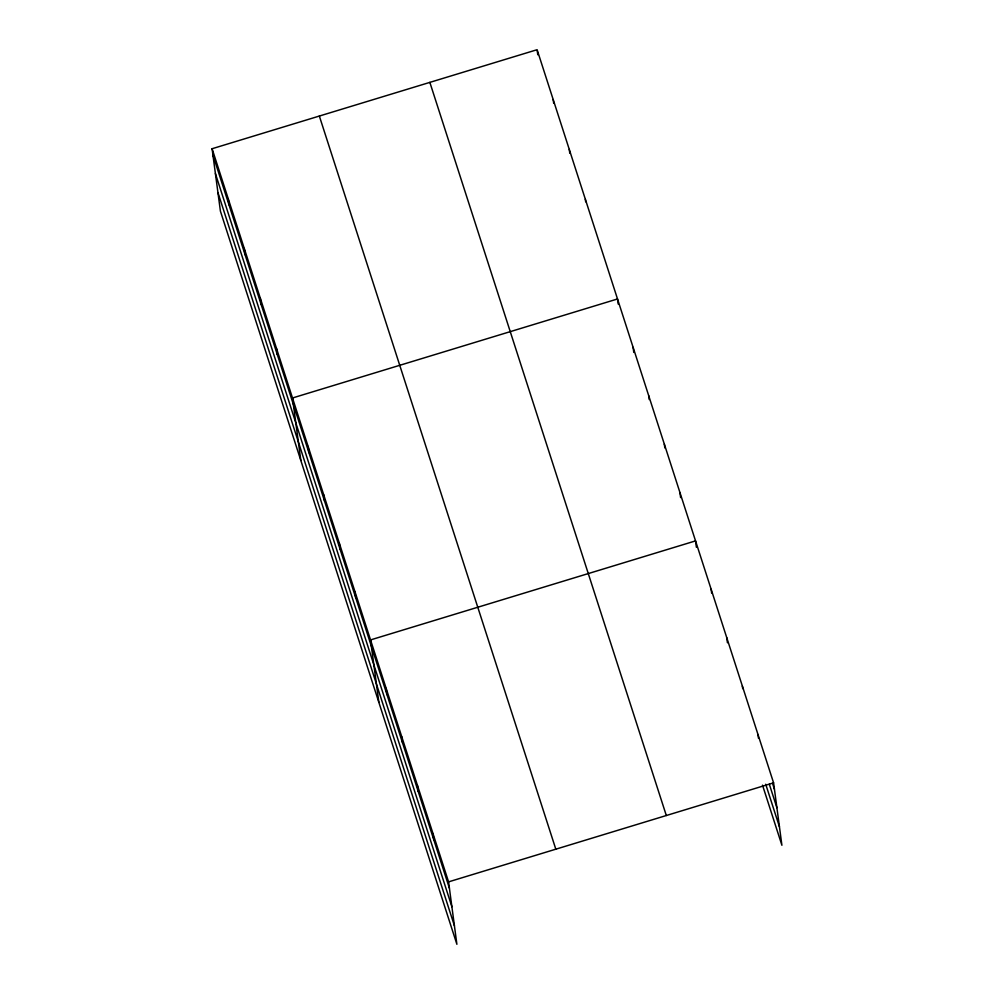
<?xml version="1.0" encoding="UTF-8"?>
<svg xmlns="http://www.w3.org/2000/svg" width="994" height="994" viewBox="0 0 994 994"><rect width="100%" height="100%" fill="white"/><g stroke="black" fill="none" stroke-linecap="round" stroke-linejoin="round"><path stroke-width="1.49" d="M212.095 148.727L448.567 881.864L456.892 944.3L220.419 211.163L212.095 148.727L537.108 49.7L773.581 782.837L781.905 845.273L762.51 785.161M448.567 881.864L773.581 782.837M772.524 783.309L774.425 789.174M769.319 784.229L776.886 807.687M765.715 784.241L779.433 826.759M429.855 82.378L666.315 815.515M319.347 116.049L555.82 849.187M212.94 155.064L449.412 888.201M215.412 173.577L451.885 906.714M217.959 192.65L454.42 925.787M757.962 734.454L758.472 738.256M742.356 686.071L742.704 688.606M726.751 637.676L727.434 642.745M711.145 589.293L711.654 593.095M696.384 547.247L695.539 540.898L370.526 639.925L378.863 702.36M679.933 492.515L680.604 497.584M664.327 444.132L664.837 447.934M648.722 395.736L649.231 399.538M633.116 347.353L633.787 352.423M618.181 304.04L617.51 298.97L292.497 397.985L300.822 460.433M585.342 199.26L585.677 201.794M569.264 149.411L569.773 153.213M553.186 99.549L553.695 103.351M537.269 50.967L537.779 54.769M432.962 833.469L433.806 839.806M417.356 785.086L418.201 791.423M401.738 736.703L402.595 743.04M386.132 688.308L386.977 694.644M354.92 591.542L355.765 597.879M339.314 543.146L340.159 549.483M323.709 494.763L324.553 501.1M308.103 446.381L308.948 452.717M276.419 348.136L277.264 354.473M260.329 298.287L261.173 304.624M244.251 248.425L245.096 254.762M228.173 198.576L229.018 204.913"/></g></svg>
